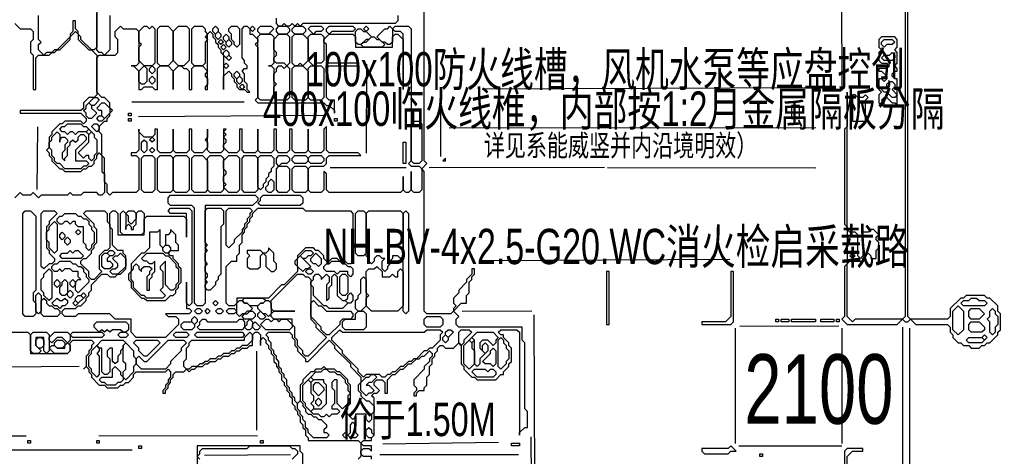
# Model space of a CAD drawing. Extents: x 10 to 1971, y 11 to 1392.
# Drawn here: x 1276.8 to 1648, y 579 to 744.5 of the extents above; entities that cross this region are included whole.
import ezdxf

# ---------------------------------------------------------------- set-up
doc = ezdxf.new("R2010")
doc.units = 0
for name, color, linetype, lineweight in [('OCR_TEXT', 6, 'Continuous', 0), ('TRACE_CURVE', 6, 'Continuous', 0), ('TRACE_STRAIGHT', 5, 'Continuous', 0), ('TRACE_TEXT_SYMBOL', 6, 'Continuous', 0)]:
    doc.layers.add(name, color=color, linetype=linetype, lineweight=lineweight)
doc.styles.add('wqy-unicode', font='wqy-unicode.lff')

msp = doc.modelspace()

# ---------------------------------------------------------------- linework, layer by layer
at = {"layer": 'TRACE_CURVE', "color": 6}
for points in [[(1612, 818), (1612, 632), (1611, 631), (1593, 631), (1592, 630), (1590, 632), (1590, 652), (1591, 653), (1596, 653), (1596, 654), (1598, 656), (1599, 655), (1599, 654), (1601, 654), (1601, 657), (1602, 658), (1602, 660), (1601, 661), (1601, 662), (1602, 663), (1600, 665), (1599, 665), (1598, 664), (1596, 664), (1596, 655), (1595, 654), (1594, 655), (1594, 663), (1593, 664), (1591, 664), (1590, 665), (1590, 717), (1590, 704), (1589, 703), (1589, 667), (1590, 666), (1590, 652), (1589, 651), (1589, 632), (1588, 631), (1590, 629), (1609, 629), (1611, 631), (1612, 630), (1613, 630), (1614, 631)], [(1614, 631), (1616, 629), (1628, 629), (1629, 628), (1629, 626), (1630, 625), (1630, 624), (1632, 622), (1633, 622), (1634, 621), (1636, 621), (1637, 620), (1640, 620), (1641, 621), (1642, 621), (1643, 622), (1644, 622), (1647, 625), (1647, 626), (1648, 627), (1648, 633), (1647, 634), (1647, 636), (1644, 639), (1643, 639), (1642, 640), (1635, 640), (1634, 639), (1633, 639), (1629, 635), (1629, 632), (1628, 631), (1614, 631), (1613, 632), (1613, 818)], [(1463, 620), (1462, 621), (1462, 622), (1460, 624), (1460, 625), (1459, 625), (1458, 626), (1459, 627), (1465, 627), (1466, 626), (1466, 587), (1466, 588), (1468, 590), (1469, 590), (1469, 596), (1468, 597), (1468, 622), (1467, 623), (1467, 628), (1443, 628), (1442, 629), (1442, 631), (1443, 632), (1441, 634), (1444, 637), (1446, 637), (1446, 640), (1447, 641), (1447, 645), (1448, 646), (1448, 647), (1449, 648), (1449, 650), (1448, 650), (1448, 648), (1446, 646), (1446, 645), (1443, 642), (1443, 641), (1441, 639), (1441, 637), (1442, 636), (1441, 635), (1441, 634), (1440, 633), (1431, 633), (1430, 634), (1430, 687), (1429, 688), (1431, 690), (1430, 691), (1430, 815)], [(1306, 749), (1306, 734), (1305, 733), (1304, 733), (1300, 737), (1300, 738), (1299, 739), (1299, 740), (1298, 741), (1298, 744), (1297, 744), (1297, 740), (1296, 739), (1296, 738), (1291, 733), (1290, 733), (1289, 732), (1287, 732), (1286, 731), (1284, 733), (1284, 735), (1285, 736), (1284, 737), (1284, 746)], [(1311, 746), (1311, 733), (1309, 731), (1308, 732), (1307, 732), (1306, 733), (1306, 747)], [(1275, 743), (1277, 741), (1281, 741), (1282, 740), (1282, 737), (1281, 736), (1281, 732), (1282, 731), (1282, 718), (1283, 718), (1283, 730), (1284, 731), (1288, 731), (1289, 732), (1290, 732), (1291, 733), (1292, 733), (1296, 737), (1296, 738), (1298, 740), (1299, 739), (1299, 737), (1303, 733), (1304, 733), (1306, 731), (1306, 716), (1305, 715), (1303, 715), (1301, 713), (1301, 711), (1300, 710), (1277, 710), (1277, 709), (1300, 709), (1302, 707), (1302, 706), (1301, 705), (1300, 706), (1294, 706), (1293, 705), (1292, 705), (1289, 702), (1289, 701), (1288, 700), (1288, 696), (1287, 695), (1288, 694)], [(1420, 746), (1420, 744), (1419, 743), (1384, 743), (1383, 742), (1382, 743), (1381, 742), (1380, 743), (1379, 742), (1378, 742), (1377, 743), (1376, 742), (1375, 742), (1374, 743), (1374, 745)], [(1311, 711), (1311, 713), (1309, 715), (1308, 715), (1306, 717), (1306, 730), (1307, 731), (1313, 731), (1314, 732), (1314, 737), (1313, 738), (1313, 740), (1315, 742)], [(1315, 742), (1316, 741), (1321, 741), (1322, 740), (1322, 728), (1321, 727), (1319, 727), (1320, 727), (1322, 725), (1322, 718), (1323, 718), (1324, 719), (1327, 719), (1328, 718), (1329, 718), (1329, 726), (1330, 727), (1333, 727), (1335, 725), (1335, 718), (1335, 725), (1337, 727), (1338, 727), (1339, 726), (1340, 726), (1341, 725), (1341, 718), (1342, 718), (1342, 726), (1343, 727), (1346, 727), (1348, 725), (1347, 724), (1347, 723), (1348, 722), (1348, 720), (1347, 719), (1347, 718), (1348, 718), (1348, 739), (1349, 740), (1350, 739), (1350, 738), (1351, 737), (1351, 736), (1352, 735), (1352, 734), (1353, 733), (1353, 732), (1354, 731), (1354, 718), (1354, 723), (1356, 725), (1357, 724), (1357, 723), (1358, 722), (1358, 721), (1359, 720), (1359, 719), (1360, 718), (1362, 718), (1363, 717), (1364, 717), (1363, 718)], [(1363, 718), (1363, 720), (1362, 721), (1362, 724), (1361, 725), (1362, 726), (1363, 726), (1363, 727), (1362, 728), (1362, 729), (1361, 730), (1361, 741), (1362, 742), (1363, 742), (1364, 741), (1364, 739), (1365, 739), (1367, 737), (1367, 736), (1366, 735), (1367, 734), (1367, 715), (1366, 714), (1367, 713), (1392, 713), (1393, 712), (1394, 712), (1396, 710), (1396, 709), (1396, 714), (1394, 714), (1393, 715), (1393, 726), (1394, 727), (1405, 727), (1405, 728), (1394, 728), (1393, 729), (1393, 735), (1392, 736), (1392, 737), (1394, 739), (1403, 739), (1404, 738), (1404, 734), (1418, 734), (1418, 738), (1419, 739), (1420, 739), (1422, 737), (1422, 718), (1422, 739), (1421, 740), (1419, 740), (1418, 741), (1419, 742), (1424, 742), (1425, 741), (1425, 691), (1424, 690), (1425, 689), (1428, 689), (1429, 688), (1429, 680)], [(1354, 696), (1354, 697), (1355, 698), (1355, 699), (1354, 700), (1355, 701), (1354, 702), (1355, 703), (1354, 703), (1354, 695), (1353, 694), (1349, 694), (1348, 695), (1348, 703), (1348, 700), (1347, 699), (1348, 698), (1348, 696), (1346, 694), (1343, 694), (1342, 695), (1342, 703), (1341, 703), (1341, 695), (1340, 694), (1336, 694), (1335, 695), (1335, 703), (1335, 695), (1334, 694), (1330, 694), (1329, 695), (1329, 703), (1328, 703), (1328, 701), (1327, 700), (1324, 700), (1322, 702), (1322, 703), (1322, 695), (1321, 694), (1319, 694), (1319, 693), (1321, 693), (1322, 692), (1322, 680), (1321, 679), (1312, 679), (1311, 678), (1310, 679), (1310, 682), (1309, 683), (1309, 692), (1308, 693), (1308, 701), (1307, 702), (1307, 704), (1309, 706), (1310, 706), (1310, 707), (1311, 708), (1311, 709), (1312, 710), (1311, 711)], [(1429, 680), (1428, 679), (1426, 679), (1425, 680), (1425, 687), (1425, 680), (1424, 679), (1423, 679), (1422, 680), (1422, 685), (1422, 680), (1421, 679), (1394, 679), (1393, 680), (1393, 686), (1392, 687), (1392, 680), (1391, 679), (1387, 679), (1386, 680), (1386, 688), (1387, 689), (1392, 689), (1393, 690), (1393, 692), (1394, 693), (1406, 693), (1405, 694), (1394, 694), (1393, 695), (1393, 704), (1392, 703), (1392, 695), (1391, 694), (1387, 694), (1386, 695), (1386, 703), (1386, 695), (1385, 694), (1381, 694), (1380, 695), (1380, 703), (1379, 703), (1379, 695), (1378, 694), (1375, 694), (1374, 695), (1374, 703), (1373, 703), (1373, 695), (1372, 694), (1368, 694), (1367, 695), (1367, 703), (1367, 695), (1366, 694), (1362, 694), (1361, 695), (1361, 703), (1360, 703), (1360, 695), (1359, 694), (1356, 694), (1354, 696)], [(1288, 694), (1288, 693), (1289, 692), (1289, 691), (1292, 688), (1293, 688), (1294, 687), (1300, 687), (1301, 688), (1302, 688), (1303, 689), (1304, 689), (1305, 690), (1305, 691), (1306, 692), (1306, 693), (1307, 694), (1308, 693), (1308, 687), (1309, 686), (1309, 679), (1308, 678), (1307, 678), (1306, 679), (1301, 679), (1300, 678), (1297, 678), (1296, 679), (1295, 678), (1285, 678), (1284, 677), (1282, 679), (1281, 678), (1278, 678), (1277, 679), (1275, 677)], [(1333, 672), (1334, 673), (1341, 673), (1342, 672), (1342, 637), (1341, 636), (1340, 637), (1340, 645), (1340, 635), (1341, 635), (1342, 634), (1341, 633), (1332, 633), (1333, 632), (1336, 632), (1337, 631), (1337, 629), (1332, 624), (1321, 624), (1319, 626), (1319, 631), (1313, 631), (1311, 633), (1299, 633), (1298, 632), (1294, 632), (1293, 633), (1293, 634), (1294, 635), (1298, 635), (1299, 636), (1300, 636), (1302, 638), (1302, 639), (1303, 640), (1303, 641), (1304, 642), (1304, 644), (1308, 648), (1310, 648), (1311, 647), (1313, 647), (1314, 648), (1315, 648), (1317, 650), (1317, 655), (1316, 656), (1316, 657), (1314, 657), (1312, 659), (1312, 665), (1311, 666), (1311, 671), (1312, 672), (1313, 672), (1314, 671), (1314, 663), (1324, 663), (1324, 669), (1325, 670), (1339, 670), (1340, 669), (1340, 662), (1340, 671)], [(1340, 671), (1334, 671), (1333, 672)], [(1274, 626), (1280, 626), (1281, 625), (1281, 618), (1295, 618), (1296, 619), (1296, 622), (1297, 623), (1304, 623), (1305, 622), (1304, 621), (1304, 620), (1303, 619), (1303, 618), (1302, 617), (1302, 613)], [(1302, 613), (1301, 612), (1302, 613), (1303, 612), (1303, 611), (1304, 610), (1304, 609), (1307, 606), (1309, 606), (1310, 605), (1314, 605), (1315, 606), (1316, 606), (1317, 607), (1318, 607), (1320, 609), (1320, 610), (1321, 611), (1332, 611), (1333, 612), (1334, 611), (1334, 609), (1333, 608), (1333, 607), (1332, 606), (1332, 605), (1331, 604), (1331, 603), (1332, 603), (1332, 604), (1333, 605), (1333, 606), (1334, 607), (1334, 608), (1335, 609), (1335, 610), (1336, 611), (1339, 611), (1340, 612), (1341, 611), (1342, 612), (1343, 612), (1344, 613), (1346, 613), (1347, 614), (1348, 614), (1349, 615), (1351, 615), (1352, 616), (1353, 616), (1354, 617), (1356, 617), (1357, 618), (1358, 618), (1359, 619), (1360, 619), (1361, 620), (1363, 620), (1364, 621), (1365, 621), (1365, 625), (1366, 626), (1367, 626), (1368, 625)], [(1368, 625), (1368, 621), (1368, 623), (1369, 624), (1370, 623), (1370, 622), (1371, 621), (1371, 620), (1372, 619), (1372, 618), (1373, 617), (1373, 615), (1374, 614), (1374, 613), (1375, 612), (1375, 611), (1376, 610), (1376, 608), (1377, 607), (1377, 606), (1378, 605), (1378, 604), (1379, 603), (1379, 602), (1380, 601), (1380, 599), (1381, 598), (1381, 597), (1382, 596), (1382, 595), (1383, 594), (1383, 592), (1384, 591), (1384, 590), (1385, 589), (1385, 587), (1386, 586), (1386, 585), (1405, 585), (1406, 584), (1406, 579), (1405, 578)], [(1370, 625), (1371, 626), (1379, 626), (1380, 625), (1380, 624), (1381, 623), (1381, 621), (1382, 620), (1382, 619), (1385, 616), (1385, 615), (1386, 615), (1394, 623), (1396, 621), (1396, 620), (1402, 614), (1402, 613), (1406, 609), (1406, 607), (1405, 606), (1405, 604), (1406, 603), (1406, 602), (1408, 600), (1409, 600), (1411, 598), (1411, 596), (1410, 595), (1410, 593), (1409, 592), (1408, 593), (1408, 595), (1404, 595), (1404, 594), (1403, 593), (1400, 596), (1401, 597), (1401, 598), (1402, 599), (1402, 606), (1401, 607), (1401, 608), (1398, 611), (1397, 611), (1396, 612), (1393, 612), (1392, 613), (1391, 612), (1389, 612), (1388, 611), (1387, 611), (1384, 608), (1384, 607), (1383, 606), (1383, 600), (1382, 599), (1381, 600), (1381, 601), (1380, 602), (1380, 603), (1379, 604), (1379, 605), (1378, 606), (1378, 608)], [(1378, 608), (1377, 609), (1377, 610), (1376, 611), (1376, 612), (1375, 613), (1375, 615), (1374, 616), (1374, 617), (1373, 618), (1373, 619), (1372, 620), (1372, 622), (1371, 623), (1371, 624), (1370, 625)], [(1412, 608), (1414, 608), (1415, 607), (1415, 603), (1416, 603), (1416, 608), (1418, 610), (1419, 610), (1421, 612), (1422, 612), (1424, 614), (1425, 614), (1427, 616), (1428, 616), (1429, 617), (1430, 617), (1432, 619), (1433, 618), (1433, 617), (1432, 616), (1432, 615), (1430, 613), (1430, 612), (1426, 608), (1426, 606), (1427, 605), (1427, 604), (1426, 603), (1426, 602), (1427, 602), (1427, 603), (1428, 604), (1430, 604), (1430, 605), (1431, 606), (1431, 609), (1432, 610), (1432, 613), (1433, 614), (1433, 616), (1434, 617), (1434, 618), (1435, 619), (1435, 620), (1436, 621), (1437, 621), (1438, 620), (1441, 620), (1443, 622), (1444, 621), (1444, 614), (1445, 613), (1445, 612), (1448, 609), (1449, 609), (1450, 608), (1457, 608), (1459, 610), (1460, 610), (1460, 611), (1462, 613), (1462, 614), (1463, 615), (1463, 620)], [(1410, 578), (1410, 579), (1407, 579), (1406, 580), (1406, 581), (1407, 582), (1409, 582), (1410, 581), (1410, 583), (1407, 583), (1406, 584), (1407, 585), (1410, 585), (1410, 586), (1411, 587), (1411, 601), (1410, 602), (1411, 603), (1412, 603), (1413, 604), (1411, 606), (1411, 607), (1412, 608)], [(1384, 560), (1384, 580), (1383, 581), (1383, 583), (1344, 583), (1344, 560)], [(1345, 578), (1344, 579), (1345, 580), (1345, 581), (1346, 582), (1363, 582), (1364, 583), (1379, 583), (1380, 582), (1381, 582), (1382, 581), (1382, 580), (1380, 578)], [(1590, 562), (1590, 579), (1592, 581), (1596, 581), (1596, 582), (1590, 582), (1589, 581), (1589, 572)]]:
    msp.add_lwpolyline(points, dxfattribs=at)
for points in [[(1324, 742), (1325, 742), (1326, 741), (1327, 742), (1328, 741), (1328, 728), (1327, 727), (1324, 727), (1322, 729), (1322, 734), (1323, 735), (1322, 736), (1322, 740)], [(1329, 741), (1330, 742), (1333, 742), (1335, 740), (1335, 729), (1333, 727), (1330, 727), (1329, 728)], [(1337, 742), (1340, 742), (1341, 741), (1341, 729), (1339, 727), (1337, 727), (1335, 729), (1335, 740)], [(1342, 741), (1343, 742), (1346, 742), (1347, 741), (1347, 740), (1348, 739), (1347, 738), (1348, 737), (1347, 736), (1347, 728), (1346, 727), (1343, 727), (1342, 728)], [(1350, 741), (1351, 742), (1352, 741), (1352, 740), (1351, 739), (1350, 740)], [(1351, 739), (1352, 740), (1353, 739), (1353, 738), (1352, 737), (1351, 738)], [(1354, 738), (1355, 739), (1356, 738), (1356, 737), (1355, 736), (1354, 737)], [(1356, 741), (1357, 742), (1359, 742), (1360, 741), (1360, 735), (1359, 734), (1358, 735), (1358, 736), (1357, 737), (1357, 739), (1356, 740)], [(1364, 741), (1365, 742), (1366, 741), (1365, 740)], [(1367, 741), (1368, 742), (1372, 742), (1373, 741), (1371, 739), (1368, 739), (1367, 740)], [(1367, 738), (1368, 739), (1372, 739), (1373, 738), (1373, 728), (1372, 727), (1371, 727), (1372, 727), (1373, 726), (1373, 715), (1372, 714), (1368, 714), (1367, 715)], [(1375, 739), (1378, 739), (1379, 738), (1379, 728), (1378, 727), (1377, 728), (1374, 728), (1373, 729), (1373, 730), (1374, 731), (1374, 732), (1373, 733), (1373, 737)], [(1374, 741), (1375, 742), (1378, 742), (1379, 741), (1379, 740), (1378, 739), (1375, 739), (1374, 740)], [(1380, 741), (1381, 742), (1384, 742), (1385, 741), (1385, 740), (1384, 739), (1381, 739), (1380, 740)], [(1380, 738), (1381, 739), (1384, 739), (1386, 737), (1386, 729), (1384, 727), (1383, 728), (1382, 727), (1381, 727), (1380, 728)], [(1386, 741), (1387, 742), (1391, 742), (1392, 741), (1391, 740), (1389, 740), (1388, 739)], [(1386, 738), (1387, 739), (1391, 739), (1392, 738), (1392, 729), (1391, 728), (1389, 728), (1388, 727), (1386, 729)], [(1393, 741), (1394, 742), (1403, 742), (1404, 741), (1403, 740), (1395, 740), (1394, 739), (1393, 740)], [(1404, 740), (1405, 741), (1406, 741), (1407, 740), (1408, 740), (1410, 738), (1409, 737), (1408, 737), (1406, 735), (1405, 735), (1404, 736)], [(1407, 741), (1408, 742), (1409, 741), (1408, 740)], [(1416, 741), (1417, 742), (1418, 741), (1418, 736), (1417, 735), (1416, 735), (1415, 736), (1414, 736), (1412, 738), (1415, 741)], [(1352, 736), (1353, 737), (1354, 736), (1353, 735)], [(1353, 734), (1354, 735), (1355, 734), (1354, 733)], [(1355, 736), (1356, 737), (1357, 736), (1357, 735), (1356, 734), (1355, 735)], [(1410, 738), (1411, 738), (1412, 737), (1413, 737), (1415, 735), (1414, 734), (1407, 734), (1406, 735), (1407, 736), (1408, 736)], [(1354, 732), (1355, 733), (1356, 732), (1356, 731), (1355, 730), (1354, 731)], [(1354, 727), (1355, 728), (1356, 727), (1355, 726)], [(1355, 730), (1356, 731), (1357, 730), (1356, 729)], [(1324, 727), (1325, 726), (1325, 721), (1324, 720), (1323, 720), (1322, 721), (1322, 725)], [(1326, 726), (1327, 727), (1328, 726), (1328, 725), (1327, 724), (1326, 725)], [(1358, 724), (1359, 725), (1360, 724), (1360, 723), (1359, 722), (1358, 723)], [(1374, 726), (1375, 727), (1376, 727), (1377, 726), (1378, 727), (1379, 726), (1379, 715), (1378, 714), (1374, 714), (1373, 715), (1373, 719), (1374, 720), (1373, 721), (1373, 724), (1374, 725)], [(1380, 726), (1381, 727), (1384, 727), (1386, 725), (1386, 715), (1385, 714), (1381, 714), (1380, 715)], [(1386, 726), (1387, 727), (1391, 727), (1392, 726), (1392, 715), (1391, 714), (1387, 714), (1386, 715)], [(1326, 722), (1327, 723), (1328, 722), (1328, 721), (1327, 720), (1326, 721)], [(1359, 722), (1360, 723), (1361, 722), (1361, 721), (1360, 720), (1359, 721)], [(1360, 719), (1361, 720), (1362, 719), (1361, 718)], [(1302, 712), (1303, 713), (1304, 712), (1304, 711), (1306, 709), (1304, 707), (1303, 707), (1302, 708), (1302, 709), (1301, 710), (1302, 711)], [(1305, 715), (1306, 715), (1307, 714), (1305, 712), (1304, 712), (1303, 713)], [(1308, 713), (1309, 713), (1311, 711), (1311, 709), (1309, 707), (1308, 708), (1308, 710), (1307, 710), (1306, 711)], [(1306, 707), (1307, 708), (1308, 708), (1309, 707), (1308, 706), (1307, 706)], [(1425, 705), (1426, 706), (1428, 706), (1429, 705), (1429, 691), (1428, 690), (1426, 690), (1425, 691)], [(1291, 702), (1292, 701), (1292, 698), (1292, 699), (1293, 700), (1294, 700), (1295, 699), (1295, 698), (1294, 697), (1294, 695), (1293, 694), (1293, 692), (1294, 691), (1294, 692), (1295, 693), (1295, 696), (1296, 697), (1296, 698), (1297, 699), (1298, 698), (1299, 699), (1299, 700), (1300, 701), (1301, 701), (1302, 700), (1302, 699), (1298, 695), (1298, 691), (1302, 691), (1303, 690), (1302, 689), (1301, 689), (1300, 688), (1294, 688), (1292, 690), (1291, 690), (1290, 691), (1290, 692), (1289, 693), (1289, 695), (1288, 696), (1288, 698), (1289, 699), (1289, 700)], [(1294, 704), (1295, 705), (1300, 705), (1301, 704), (1302, 704), (1303, 703), (1302, 702), (1299, 702), (1298, 701), (1297, 702), (1296, 702), (1295, 701), (1294, 702), (1293, 702), (1292, 703), (1293, 704)], [(1303, 701), (1304, 702), (1305, 701), (1305, 700), (1306, 699), (1306, 694), (1305, 693), (1305, 692), (1304, 691), (1303, 692), (1303, 693), (1302, 693), (1301, 692), (1299, 694), (1303, 698)], [(1302, 702), (1303, 703), (1304, 702), (1303, 701)], [(1304, 704), (1305, 705), (1306, 705), (1307, 704), (1307, 703), (1306, 702)], [(1323, 698), (1324, 699), (1325, 698), (1325, 695), (1324, 694), (1323, 695)], [(1326, 699), (1327, 700), (1328, 699), (1327, 698)], [(1326, 695), (1327, 696), (1328, 695), (1327, 694)], [(1323, 692), (1324, 693), (1327, 693), (1328, 692), (1328, 680), (1327, 679), (1324, 679), (1323, 680)], [(1329, 692), (1330, 693), (1334, 693), (1335, 692), (1335, 680), (1334, 679), (1330, 679), (1329, 680)], [(1335, 692), (1336, 693), (1340, 693), (1341, 692), (1341, 680), (1340, 679), (1336, 679), (1335, 680)], [(1342, 692), (1343, 693), (1346, 693), (1348, 691), (1348, 680), (1347, 679), (1343, 679), (1342, 680)], [(1348, 692), (1349, 693), (1353, 693), (1354, 692), (1354, 680), (1353, 679), (1349, 679), (1348, 680)], [(1356, 693), (1359, 693), (1360, 692), (1360, 680), (1359, 679), (1356, 679), (1354, 681), (1355, 682), (1354, 683), (1354, 685), (1355, 686), (1355, 687), (1354, 688), (1354, 691)], [(1361, 692), (1362, 693), (1366, 693), (1367, 692), (1367, 680), (1366, 679), (1362, 679), (1361, 680)], [(1367, 692), (1368, 693), (1372, 693), (1373, 692), (1373, 689), (1372, 688), (1372, 687), (1371, 686), (1371, 685), (1370, 684), (1370, 683), (1369, 682), (1369, 681), (1368, 680), (1367, 681)], [(1374, 692), (1375, 693), (1378, 693), (1379, 692), (1379, 691), (1378, 690), (1376, 690), (1375, 689), (1374, 690)], [(1380, 692), (1381, 693), (1385, 693), (1386, 692), (1386, 691), (1385, 690), (1381, 690), (1380, 691)], [(1386, 692), (1387, 693), (1391, 693), (1392, 692), (1392, 691), (1391, 690), (1387, 690), (1386, 691)], [(1374, 688), (1375, 689), (1378, 689), (1379, 688), (1379, 680), (1378, 679), (1375, 679), (1374, 680)], [(1380, 688), (1381, 689), (1385, 689), (1386, 688), (1386, 680), (1385, 679), (1381, 679), (1380, 680)], [(1371, 683), (1372, 684), (1373, 683), (1373, 680), (1372, 679), (1371, 679), (1370, 680), (1370, 681), (1371, 682)], [(1333, 677), (1334, 678), (1366, 678), (1367, 677), (1367, 676), (1365, 674), (1347, 674), (1347, 637), (1346, 636), (1344, 636), (1343, 637), (1343, 673), (1342, 674), (1334, 674), (1333, 675)], [(1368, 677), (1369, 678), (1383, 678), (1384, 677), (1384, 675), (1383, 674), (1368, 674), (1367, 675), (1368, 676)], [(1278, 671), (1279, 672), (1281, 672), (1283, 670), (1283, 642), (1282, 641), (1282, 638), (1283, 637), (1283, 633), (1282, 632), (1279, 632), (1278, 633)], [(1285, 671), (1286, 672), (1290, 672), (1291, 671), (1288, 668), (1288, 667), (1287, 666), (1287, 658), (1288, 657), (1288, 656), (1290, 654), (1290, 653), (1289, 652), (1288, 652), (1286, 650), (1285, 651)], [(1301, 671), (1302, 672), (1309, 672), (1310, 671), (1310, 668), (1311, 667), (1311, 658), (1310, 657), (1309, 657), (1307, 655), (1307, 650), (1308, 649), (1305, 646), (1304, 646), (1303, 647), (1303, 649), (1300, 652), (1300, 653), (1301, 654), (1302, 654), (1304, 656), (1304, 657), (1305, 658), (1305, 659), (1306, 660), (1306, 665), (1305, 666), (1305, 667)], [(1315, 671), (1316, 672), (1317, 671), (1317, 665), (1317, 666), (1318, 667), (1319, 666), (1319, 665), (1320, 665), (1320, 666), (1321, 667), (1321, 671), (1322, 672), (1323, 672), (1324, 671), (1324, 664), (1323, 663), (1316, 663), (1315, 664)], [(1317, 671), (1318, 672), (1320, 672), (1321, 671), (1321, 669), (1319, 667), (1318, 668), (1318, 670)], [(1347, 672), (1348, 673), (1353, 673), (1354, 672), (1354, 667), (1353, 666), (1353, 648), (1352, 647), (1352, 646), (1351, 645), (1351, 644), (1349, 642), (1348, 642), (1347, 643), (1347, 644), (1348, 645), (1347, 646), (1348, 647), (1348, 648), (1347, 649), (1347, 651), (1348, 652), (1347, 653), (1347, 656), (1348, 657), (1347, 658), (1348, 659), (1347, 660)], [(1367, 673), (1384, 673), (1385, 672), (1402, 672), (1403, 671), (1403, 653), (1402, 652), (1401, 652), (1400, 653), (1398, 653), (1397, 654), (1395, 654), (1394, 653), (1393, 653), (1392, 654), (1392, 655), (1390, 657), (1389, 657), (1388, 658), (1385, 658), (1382, 655), (1382, 654), (1381, 653), (1381, 652), (1382, 651), (1382, 649), (1377, 644), (1376, 644), (1371, 639), (1359, 639), (1359, 637), (1358, 636), (1356, 636), (1355, 637), (1355, 651), (1357, 653), (1359, 653), (1359, 655), (1360, 656), (1360, 659), (1361, 660), (1361, 663), (1362, 664), (1362, 665), (1363, 666), (1363, 667), (1364, 668), (1364, 669), (1365, 670), (1365, 671)], [(1355, 672), (1356, 673), (1364, 673), (1365, 672), (1364, 671), (1364, 670), (1363, 669), (1363, 668), (1362, 667), (1362, 666), (1361, 665), (1361, 664), (1358, 661), (1358, 660), (1356, 658), (1355, 659)], [(1404, 671), (1405, 672), (1407, 672), (1408, 671), (1408, 656), (1407, 655), (1405, 655), (1404, 656)], [(1408, 671), (1409, 672), (1421, 672), (1422, 671), (1422, 655), (1421, 654), (1420, 655), (1418, 655), (1418, 654), (1417, 653), (1417, 652), (1416, 651), (1416, 650), (1415, 649), (1414, 650), (1414, 653), (1415, 654), (1414, 654), (1413, 655), (1412, 655), (1411, 654), (1411, 653), (1410, 652), (1409, 653), (1409, 654), (1408, 655)], [(1422, 671), (1423, 672), (1424, 671), (1424, 634), (1423, 633), (1422, 634)], [(1293, 670), (1294, 671), (1298, 671), (1299, 670), (1300, 670), (1301, 669), (1302, 669), (1303, 668), (1303, 667), (1304, 666), (1304, 665), (1305, 664), (1305, 660), (1304, 659), (1304, 658), (1303, 657), (1302, 658), (1302, 659), (1301, 660), (1301, 666), (1299, 666), (1298, 667), (1298, 668), (1297, 668), (1296, 667), (1295, 668), (1294, 668), (1293, 667), (1292, 667), (1291, 668), (1291, 669), (1292, 670)], [(1290, 668), (1291, 667), (1291, 657), (1290, 656), (1288, 658), (1288, 660), (1287, 661), (1287, 664), (1288, 665), (1288, 666)], [(1298, 664), (1299, 665), (1300, 664), (1299, 663)], [(1292, 663), (1293, 664), (1294, 663), (1294, 662), (1293, 661), (1292, 662)], [(1294, 661), (1295, 662), (1296, 661), (1296, 660), (1295, 659), (1294, 660)], [(1295, 656), (1296, 657), (1297, 656), (1298, 657), (1299, 657), (1301, 655), (1300, 654), (1293, 654), (1292, 655), (1293, 656)], [(1310, 656), (1311, 657), (1312, 657), (1313, 656), (1312, 655), (1311, 655)], [(1385, 657), (1387, 657), (1388, 656), (1387, 655), (1386, 655), (1385, 654), (1384, 654), (1383, 655)], [(1308, 655), (1309, 656), (1310, 656), (1311, 655), (1310, 654), (1310, 653), (1311, 653), (1312, 652), (1312, 651), (1311, 650), (1309, 650), (1308, 651)], [(1314, 655), (1315, 656), (1317, 654), (1317, 651), (1314, 648), (1312, 648), (1311, 649), (1312, 650), (1313, 650), (1314, 651), (1314, 652), (1312, 654), (1313, 655)], [(1382, 654), (1383, 655), (1387, 651), (1386, 650), (1385, 650), (1384, 649), (1382, 651)], [(1389, 656), (1391, 654), (1391, 652), (1390, 651), (1389, 652), (1388, 652), (1387, 653), (1387, 654)], [(1591, 655), (1592, 656), (1593, 655), (1592, 654)], [(1288, 650), (1289, 649), (1289, 639), (1288, 638), (1286, 640), (1286, 641), (1285, 642), (1285, 646), (1286, 647), (1286, 648)], [(1291, 652), (1292, 653), (1296, 653), (1297, 652), (1298, 652), (1299, 651), (1300, 651), (1301, 650), (1301, 649), (1302, 648), (1302, 647), (1303, 646), (1303, 645), (1299, 641), (1298, 642), (1298, 645), (1299, 646), (1300, 646), (1299, 647), (1299, 649), (1297, 649), (1296, 650), (1294, 650), (1293, 649), (1292, 650), (1291, 649), (1290, 649), (1289, 650), (1289, 651), (1290, 652)], [(1385, 649), (1386, 650), (1387, 650), (1388, 649), (1387, 648), (1386, 648)], [(1394, 652), (1395, 653), (1398, 653), (1399, 652), (1400, 652), (1401, 651), (1402, 651), (1403, 650), (1403, 648), (1402, 647), (1401, 648), (1401, 649), (1398, 649), (1397, 648), (1396, 649), (1393, 649), (1392, 650), (1392, 651), (1393, 652)], [(1411, 650), (1412, 651), (1414, 649), (1414, 647), (1417, 647), (1418, 648), (1419, 647), (1420, 647), (1420, 649), (1421, 650), (1422, 649), (1422, 636), (1420, 634), (1410, 634), (1408, 636), (1408, 639), (1409, 640), (1408, 641), (1408, 649), (1409, 650)], [(1290, 645), (1291, 646), (1292, 645), (1292, 644), (1291, 643), (1290, 644)], [(1293, 645), (1294, 646), (1295, 645), (1295, 641), (1294, 640), (1293, 640), (1292, 641), (1292, 643), (1293, 644)], [(1296, 645), (1297, 646), (1298, 645), (1298, 644), (1297, 643), (1296, 644)], [(1382, 648), (1384, 648), (1385, 647), (1386, 647), (1387, 646), (1387, 631), (1389, 629), (1389, 628), (1393, 624), (1386, 617), (1385, 617), (1384, 618), (1384, 619), (1382, 621), (1382, 623), (1381, 624), (1381, 628), (1380, 629), (1380, 631), (1373, 631), (1372, 632), (1372, 633), (1373, 634), (1381, 634), (1373, 634), (1372, 635), (1372, 638)], [(1388, 647), (1389, 648), (1390, 648), (1391, 647), (1391, 646), (1393, 648), (1394, 647), (1394, 645), (1393, 644), (1393, 638), (1394, 639), (1394, 643), (1395, 644), (1395, 647), (1396, 648), (1397, 647), (1397, 640), (1399, 638), (1400, 638), (1401, 637), (1399, 635), (1394, 635), (1393, 636), (1392, 636), (1388, 640), (1388, 643), (1387, 644), (1387, 645), (1388, 646)], [(1398, 647), (1399, 648), (1400, 648), (1401, 647), (1401, 641), (1400, 640), (1399, 640), (1398, 641)], [(1406, 646), (1407, 647), (1408, 646), (1408, 636), (1406, 634), (1405, 634), (1404, 635), (1404, 638), (1405, 639), (1405, 640), (1406, 641)], [(1283, 640), (1284, 641), (1285, 640), (1285, 634), (1284, 633), (1283, 634)], [(1285, 638), (1286, 639), (1287, 638), (1287, 637), (1288, 636), (1289, 636), (1290, 635), (1291, 635), (1292, 634), (1292, 633), (1291, 632), (1286, 632), (1285, 633)], [(1291, 639), (1292, 638), (1293, 638), (1294, 639), (1295, 638), (1295, 637), (1294, 636), (1293, 636), (1292, 635), (1291, 636), (1290, 636), (1289, 637)], [(1295, 641), (1296, 642), (1297, 641), (1297, 640), (1296, 639), (1295, 640)], [(1298, 639), (1299, 640), (1300, 640), (1301, 639), (1299, 637), (1298, 638)], [(1300, 640), (1301, 641), (1302, 640), (1301, 639)], [(1361, 638), (1362, 639), (1369, 639), (1370, 638), (1369, 637), (1368, 637), (1367, 636), (1364, 636), (1363, 637), (1362, 637)], [(1401, 640), (1402, 641), (1403, 640), (1403, 638), (1402, 637), (1401, 637), (1400, 638), (1401, 639)], [(1636, 638), (1637, 639), (1639, 639), (1640, 638), (1642, 638), (1643, 637), (1642, 636), (1634, 636), (1633, 637), (1634, 638)], [(1297, 637), (1298, 638), (1299, 637), (1298, 636)], [(1343, 634), (1344, 635), (1345, 635), (1346, 634), (1345, 633), (1344, 633)], [(1347, 634), (1348, 635), (1349, 634), (1348, 633)], [(1350, 637), (1351, 638), (1352, 637), (1351, 636)], [(1351, 634), (1352, 635), (1353, 635), (1354, 634), (1353, 633), (1352, 633)], [(1355, 634), (1356, 635), (1358, 635), (1359, 634), (1358, 633), (1356, 633)], [(1359, 637), (1360, 638), (1361, 638), (1362, 637), (1363, 637), (1365, 635), (1364, 634), (1363, 634), (1362, 633), (1361, 633), (1360, 632), (1359, 633)], [(1369, 637), (1370, 638), (1371, 638), (1372, 637), (1372, 633), (1371, 632), (1370, 633), (1369, 633), (1367, 635), (1367, 636), (1368, 637)], [(1387, 637), (1388, 638), (1390, 636), (1391, 636), (1393, 634), (1402, 634), (1403, 633), (1403, 632), (1402, 631), (1399, 631), (1398, 630), (1398, 629), (1394, 625), (1393, 625), (1391, 627), (1391, 628), (1387, 632)], [(1632, 636), (1634, 634), (1634, 627), (1632, 625), (1630, 627), (1630, 634)], [(1636, 634), (1637, 635), (1640, 635), (1642, 633), (1640, 631), (1637, 631), (1636, 632)], [(1644, 634), (1645, 635), (1646, 634), (1646, 633), (1647, 632), (1647, 629), (1646, 628), (1646, 626), (1645, 625), (1644, 626), (1644, 630), (1643, 631), (1644, 632)], [(1342, 631), (1343, 632), (1344, 631), (1344, 630), (1343, 629), (1342, 630)], [(1345, 630), (1346, 631), (1347, 631), (1348, 630), (1359, 630), (1360, 631), (1361, 631), (1362, 630), (1362, 628), (1361, 627), (1345, 627), (1344, 628), (1345, 629)], [(1363, 633), (1364, 634), (1365, 634), (1366, 633), (1366, 632), (1365, 631), (1362, 631), (1361, 632), (1362, 633)], [(1363, 630), (1364, 631), (1365, 630), (1365, 628), (1364, 627), (1363, 627), (1362, 628), (1363, 629)], [(1367, 633), (1368, 634), (1370, 632), (1369, 631), (1368, 631), (1367, 632)], [(1370, 631), (1371, 631), (1372, 630), (1373, 631), (1374, 631), (1375, 630), (1376, 631), (1378, 631), (1380, 629), (1380, 628), (1379, 627), (1370, 627), (1368, 629)], [(1404, 633), (1405, 634), (1407, 634), (1408, 633), (1408, 628), (1407, 627), (1400, 627), (1399, 628), (1399, 630), (1400, 631), (1404, 631)], [(1430, 631), (1431, 632), (1436, 632), (1437, 631), (1437, 629), (1436, 628), (1431, 628), (1430, 629)], [(1305, 629), (1306, 630), (1317, 630), (1318, 629), (1318, 627), (1317, 626), (1316, 626), (1315, 627), (1312, 627), (1311, 626), (1310, 627), (1309, 626), (1308, 627), (1307, 626), (1305, 628)], [(1338, 629), (1339, 630), (1342, 630), (1343, 629), (1343, 628), (1342, 627), (1339, 627), (1338, 628)], [(1365, 629), (1366, 630), (1368, 628), (1367, 627), (1366, 627), (1365, 628)], [(1636, 629), (1637, 630), (1640, 630), (1642, 628), (1642, 627), (1641, 626), (1637, 626), (1636, 627)], [(1281, 625), (1282, 626), (1287, 626), (1288, 625), (1288, 619), (1287, 618), (1286, 619), (1286, 624), (1283, 624), (1283, 621), (1285, 619), (1284, 618), (1282, 618), (1281, 619)], [(1283, 623), (1284, 624), (1285, 624), (1286, 623), (1286, 621), (1285, 620), (1284, 620), (1283, 621)], [(1290, 626), (1295, 626), (1296, 625), (1296, 623), (1295, 622), (1293, 624), (1291, 624), (1289, 622), (1288, 623), (1288, 624)], [(1296, 625), (1297, 626), (1308, 626), (1309, 625), (1308, 624), (1297, 624)], [(1314, 625), (1315, 626), (1317, 626), (1318, 625), (1317, 624), (1315, 624)], [(1335, 625), (1336, 626), (1340, 626), (1341, 625), (1340, 624), (1336, 624)], [(1364, 626), (1365, 625), (1365, 623), (1363, 621), (1361, 621), (1360, 620), (1359, 620), (1358, 619), (1357, 619), (1356, 618), (1354, 618), (1353, 617), (1352, 617), (1351, 616), (1349, 616), (1348, 615), (1347, 615), (1346, 614), (1345, 614), (1344, 613), (1342, 613), (1341, 612), (1340, 612), (1339, 613), (1339, 615), (1340, 616), (1340, 620), (1341, 621), (1341, 622), (1342, 623), (1362, 623), (1362, 624)], [(1343, 625), (1344, 626), (1361, 626), (1362, 625), (1361, 624), (1344, 624)], [(1398, 627), (1399, 626), (1430, 626), (1431, 627), (1436, 627), (1437, 626), (1436, 625), (1436, 623), (1433, 620), (1432, 620), (1431, 619), (1430, 619), (1427, 616), (1426, 616), (1425, 615), (1424, 615), (1422, 613), (1421, 613), (1419, 611), (1418, 611), (1417, 610), (1416, 610), (1415, 609), (1414, 609), (1413, 610), (1408, 610), (1407, 609), (1405, 611), (1405, 612), (1399, 618), (1399, 619), (1395, 623), (1395, 624)], [(1437, 624), (1438, 625), (1439, 624), (1439, 623), (1438, 622), (1437, 623)], [(1438, 626), (1439, 627), (1440, 627), (1441, 626), (1439, 624), (1438, 625)], [(1443, 626), (1444, 627), (1447, 627), (1448, 626), (1445, 623), (1445, 622), (1444, 621), (1443, 622)], [(1447, 623), (1448, 624), (1449, 623), (1448, 622)], [(1450, 626), (1456, 626), (1458, 624), (1457, 623), (1457, 622), (1456, 621), (1454, 623), (1452, 623), (1451, 622), (1451, 620), (1453, 618), (1451, 616), (1451, 614), (1450, 613), (1449, 614), (1449, 623), (1448, 624)], [(1458, 623), (1459, 624), (1460, 623), (1460, 622), (1461, 621), (1461, 620), (1462, 619), (1462, 616), (1461, 615), (1461, 614), (1459, 612), (1458, 613)], [(1635, 623), (1636, 624), (1641, 624), (1642, 623), (1641, 622), (1636, 622)], [(1641, 624), (1642, 625), (1643, 624), (1642, 623)], [(1294, 621), (1295, 622), (1296, 621), (1296, 619), (1295, 618), (1290, 618), (1288, 620), (1289, 621), (1290, 621), (1291, 620), (1294, 620)], [(1290, 622), (1291, 623), (1293, 623), (1294, 622), (1294, 621), (1293, 620), (1291, 620), (1290, 621)], [(1306, 621), (1307, 620), (1307, 619), (1306, 618), (1307, 617), (1307, 610), (1306, 609), (1304, 611), (1304, 612), (1303, 613), (1303, 617), (1304, 618), (1304, 619)], [(1308, 623), (1316, 623), (1317, 622), (1316, 621), (1316, 620), (1315, 619), (1315, 618), (1314, 617), (1314, 615), (1313, 614), (1312, 615), (1312, 620), (1311, 620), (1310, 619), (1310, 617), (1311, 616), (1311, 611), (1310, 610), (1309, 610), (1308, 611), (1308, 620), (1307, 620), (1306, 621)], [(1316, 621), (1317, 622), (1320, 619), (1320, 617), (1321, 616), (1321, 614), (1320, 613), (1320, 611), (1317, 608), (1316, 609), (1316, 611), (1317, 612), (1317, 614), (1316, 615)], [(1320, 622), (1321, 623), (1329, 623), (1330, 622), (1325, 617), (1324, 617), (1322, 619), (1322, 620)], [(1333, 623), (1339, 623), (1340, 622), (1338, 620), (1338, 619), (1334, 615), (1334, 614), (1332, 612), (1323, 612), (1321, 614), (1321, 616), (1322, 617), (1324, 615), (1325, 615)], [(1447, 623), (1448, 622), (1448, 620), (1449, 619), (1449, 614), (1447, 612), (1445, 614), (1445, 621)], [(1452, 621), (1453, 622), (1454, 621), (1454, 619), (1453, 618), (1452, 619)], [(1455, 619), (1456, 620), (1457, 619), (1457, 614), (1456, 613), (1455, 614), (1453, 614), (1452, 615), (1455, 618)], [(1312, 612), (1313, 613), (1315, 611), (1315, 610), (1316, 609), (1316, 608), (1315, 607), (1314, 607), (1313, 606), (1310, 606), (1309, 607), (1308, 607), (1307, 608), (1308, 609), (1312, 609)], [(1386, 608), (1387, 609), (1388, 608), (1387, 607)], [(1391, 611), (1392, 612), (1393, 612), (1394, 611), (1396, 611), (1397, 610), (1398, 610), (1400, 608), (1400, 607), (1401, 606), (1401, 604), (1402, 603), (1401, 602), (1401, 599), (1399, 597), (1397, 599), (1397, 608), (1396, 608), (1395, 607), (1395, 605), (1396, 604), (1396, 599), (1395, 598), (1395, 597), (1397, 597), (1398, 596), (1397, 595), (1395, 595), (1394, 594), (1393, 595), (1392, 594), (1391, 594), (1390, 595), (1388, 595), (1387, 596), (1388, 597), (1391, 597), (1393, 599), (1393, 606), (1392, 607), (1392, 608), (1388, 608), (1387, 609), (1389, 611)], [(1409, 609), (1410, 610), (1411, 610), (1412, 609), (1410, 607), (1409, 607), (1408, 606), (1409, 606), (1411, 604), (1410, 603), (1409, 603), (1408, 602), (1406, 604), (1406, 607), (1408, 609)], [(1448, 611), (1449, 612), (1453, 612), (1454, 611), (1455, 612), (1456, 612), (1457, 611), (1457, 610), (1456, 609), (1450, 609)], [(1386, 608), (1387, 607), (1387, 603), (1388, 602), (1388, 600), (1387, 599), (1388, 598), (1388, 597), (1387, 596), (1385, 598), (1385, 599), (1384, 600), (1384, 606)], [(1388, 606), (1389, 607), (1390, 607), (1392, 605), (1392, 604), (1390, 602), (1388, 604)], [(1382, 599), (1383, 600), (1384, 599), (1384, 598), (1385, 597), (1385, 596), (1386, 595), (1387, 595), (1388, 594), (1389, 594), (1390, 593), (1391, 593), (1393, 591), (1393, 590), (1392, 589), (1392, 588), (1393, 588), (1394, 587), (1393, 586), (1388, 586), (1386, 588), (1386, 589), (1385, 590), (1385, 592), (1384, 593), (1384, 594), (1383, 595), (1383, 596), (1382, 597)], [(1389, 600), (1390, 601), (1391, 600), (1391, 599), (1390, 598), (1389, 599)], [(1402, 591), (1403, 592), (1404, 591), (1404, 588), (1405, 587), (1404, 586), (1402, 586), (1401, 587), (1402, 588)], [(1399, 587), (1400, 588), (1401, 587), (1400, 586)], [(1408, 589), (1409, 590), (1410, 589), (1410, 588), (1411, 587), (1410, 586), (1409, 586), (1408, 587)]]:
    msp.add_lwpolyline(points, close=True, dxfattribs=at)
at = {"layer": 'TRACE_STRAIGHT', "color": 5}
for p, q in [((1587.82, 817.62), (1587.96, 717.62)), ((1408.11, 693.87), (1408.29, 727.63)), ((1436.11, 717.63), (1436.11, 692.62)), ((1451.87, 718.3), (1576.88, 718.71)), ((1319.37, 713.37), (1361.87, 713.39)), ((1321.88, 707.73), (1391.88, 708.28)), ((1283.53, 680.12), (1283.68, 703.88)), ((1439.38, 703.43), (1578.13, 703.57)), ((1394.38, 688.4), (1423.13, 688.45)), ((1431.88, 688.4), (1498.13, 688.53)), ((1499.38, 688.48), (1578.13, 688.39)), ((1451.87, 653.21), (1545.62, 653.67)), ((1444.37, 634.05), (1470.63, 634.18)), ((1471.4, 632.62), (1471.79, 560.11)), ((1547.63, 627.63), (1547.66, 583.87)), ((1549.37, 628.38), (1586.88, 628.48)), ((1587.96, 627.62), (1587.97, 583.87)), ((1611, 628), (1611, 456)), ((1613.6, 627.63), (1613.61, 457.62)), ((1366.6, 588.87), (1366.62, 618.88)), ((1270.62, 612.91), (1299.38, 613.15)), ((1210.62, 586.81), (1279.38, 586.81)), ((1306.87, 586.86), (1366.88, 586.84)), ((1414.34, 583.7), (1458.1, 584.41)), ((1470.33, 586.38), (1470.72, 471.38)), ((1549, 583), (1588, 583)), ((1230.62, 581.47), (1319.38, 581.42)), ((1346.87, 579.48), (1379.38, 579.66)), ((1413.12, 579.66), (1465.63, 579.7))]:
    msp.add_line(p, q, dxfattribs=at)
at = {"layer": 'TRACE_TEXT_SYMBOL', "color": 6}
for points in [[(1603, 738), (1602, 737), (1602, 734), (1603, 733), (1602, 732), (1602, 729), (1603, 728), (1605, 728), (1606, 727), (1605, 726), (1602, 726), (1602, 725), (1603, 725), (1605, 723), (1605, 722), (1604, 721), (1603, 722), (1602, 722), (1602, 718), (1603, 717), (1602, 716), (1602, 713), (1603, 712), (1604, 712), (1604, 713), (1603, 714), (1604, 715), (1605, 715), (1607, 713), (1608, 713), (1609, 712), (1609, 722), (1608, 722), (1607, 723), (1607, 724), (1608, 725), (1609, 725), (1609, 726), (1608, 727), (1609, 728), (1609, 732), (1608, 733), (1609, 734), (1609, 737), (1608, 738)], [(1603, 736), (1604, 737), (1607, 737), (1608, 736), (1607, 735), (1605, 735), (1604, 734), (1603, 735)], [(1606, 731), (1607, 732), (1608, 731), (1608, 730), (1607, 729), (1604, 729), (1603, 730), (1604, 731)], [(1605, 720), (1606, 721), (1607, 721), (1608, 720), (1608, 719), (1607, 718), (1609, 716), (1608, 715), (1607, 715), (1605, 717), (1604, 717), (1603, 718), (1604, 719), (1605, 719)], [(1592, 716), (1592, 706), (1597, 706), (1597, 714), (1598, 715), (1597, 716), (1596, 715), (1594, 715), (1593, 716)], [(1318, 709), (1319, 709), (1319, 708), (1318, 708)], [(1569, 712), (1569, 707), (1572, 707), (1572, 712)], [(1318, 707), (1319, 707), (1319, 706), (1318, 706)], [(1396, 707), (1397, 707), (1397, 706), (1396, 706)], [(1422, 698), (1423, 698), (1423, 690), (1422, 690)], [(1438, 692), (1437, 691), (1438, 691)], [(1330, 665), (1329, 664), (1326, 664), (1326, 658), (1324, 656), (1323, 656), (1319, 652), (1319, 649), (1318, 648), (1318, 646), (1319, 645), (1319, 643), (1323, 639), (1324, 639), (1325, 638), (1332, 638), (1334, 640), (1335, 640), (1336, 641), (1336, 642), (1337, 643), (1337, 644), (1338, 645), (1338, 650), (1337, 651), (1337, 652), (1335, 654), (1335, 655), (1334, 655), (1333, 656), (1334, 657), (1337, 657), (1337, 659), (1336, 660), (1336, 663), (1334, 665), (1334, 664), (1333, 663), (1332, 663), (1332, 659), (1331, 658), (1330, 659)], [(1331, 658), (1332, 659), (1333, 659), (1334, 658), (1334, 657), (1333, 656), (1332, 656), (1331, 657)], [(1371, 658), (1371, 657), (1370, 656), (1369, 656), (1368, 657), (1363, 657), (1363, 656), (1364, 655), (1363, 654), (1363, 651), (1364, 650), (1367, 650), (1368, 651), (1368, 655), (1369, 656), (1370, 655), (1370, 651), (1372, 649), (1373, 649), (1374, 650), (1374, 652), (1373, 653), (1373, 656)], [(1325, 656), (1331, 656), (1332, 655), (1333, 655), (1336, 652), (1336, 651), (1337, 650), (1337, 645), (1336, 644), (1336, 643), (1335, 642), (1334, 642), (1332, 644), (1332, 653), (1330, 651), (1330, 650), (1331, 649), (1331, 643), (1330, 642), (1332, 640), (1331, 639), (1325, 639), (1324, 640), (1323, 640), (1320, 643), (1320, 645), (1319, 646), (1319, 649), (1320, 650), (1320, 651), (1321, 652), (1322, 651), (1322, 650), (1323, 649), (1323, 650), (1324, 651), (1326, 651), (1327, 650), (1326, 649), (1326, 648), (1325, 647), (1325, 642), (1326, 642), (1326, 646), (1327, 647), (1327, 648), (1328, 649), (1328, 653), (1327, 652), (1326, 652), (1325, 653), (1324, 653), (1323, 654)], [(1499, 649), (1499, 629), (1500, 629), (1500, 649)], [(1546, 649), (1546, 632), (1544, 630), (1535, 630), (1535, 629), (1546, 629), (1547, 630), (1547, 649)], [(1563, 631), (1564, 631), (1564, 630), (1563, 630)], [(1565, 631), (1568, 631), (1568, 630), (1565, 630)], [(1569, 631), (1578, 631), (1578, 630), (1569, 630)], [(1580, 631), (1585, 631), (1585, 630), (1580, 630)], [(1586, 631), (1587, 631), (1587, 630), (1586, 630)], [(1280, 585), (1281, 585), (1281, 584), (1280, 584)], [(1306, 585), (1307, 585), (1307, 584), (1306, 584)], [(1322, 583), (1323, 583), (1323, 582), (1322, 582)], [(1368, 585), (1369, 585), (1369, 584), (1368, 584)], [(1463, 584), (1466, 584), (1466, 583), (1463, 583)], [(1546, 583), (1545, 582), (1535, 582), (1535, 581), (1536, 580), (1545, 580), (1546, 581), (1548, 581)], [(1557, 580), (1558, 580), (1558, 579), (1557, 579)]]:
    msp.add_lwpolyline(points, close=True, dxfattribs=at)

# ---------------------------------------------------------------- texts
at = {"layer": 'OCR_TEXT', "color": 6, "style": 'wqy-unicode', "width": 0.72}
for s, height, p in [('100x100防火线槽，风机水泵等应盘控创', 12.9992, (1385.11, 719.2)), ('400x100临火线椎，内部按1:2月金属隔板分隔', 13.0546, (1368.88, 704.2)), ('详见系能威竖并内沿境明效）', 8.1081, (1452.51, 692.77)), ('NH-BV-4x2.5-G20.WC消火检启采载路', 13.3858, (1391.9, 651.83)), ('2100', 26.356, (1551.09, 591.35)), ('价于1.50M', 12.71, (1397.98, 586.67))]:
    msp.add_text(s, height=height, dxfattribs=at).set_placement(p)

doc.saveas('drawing.dxf')
